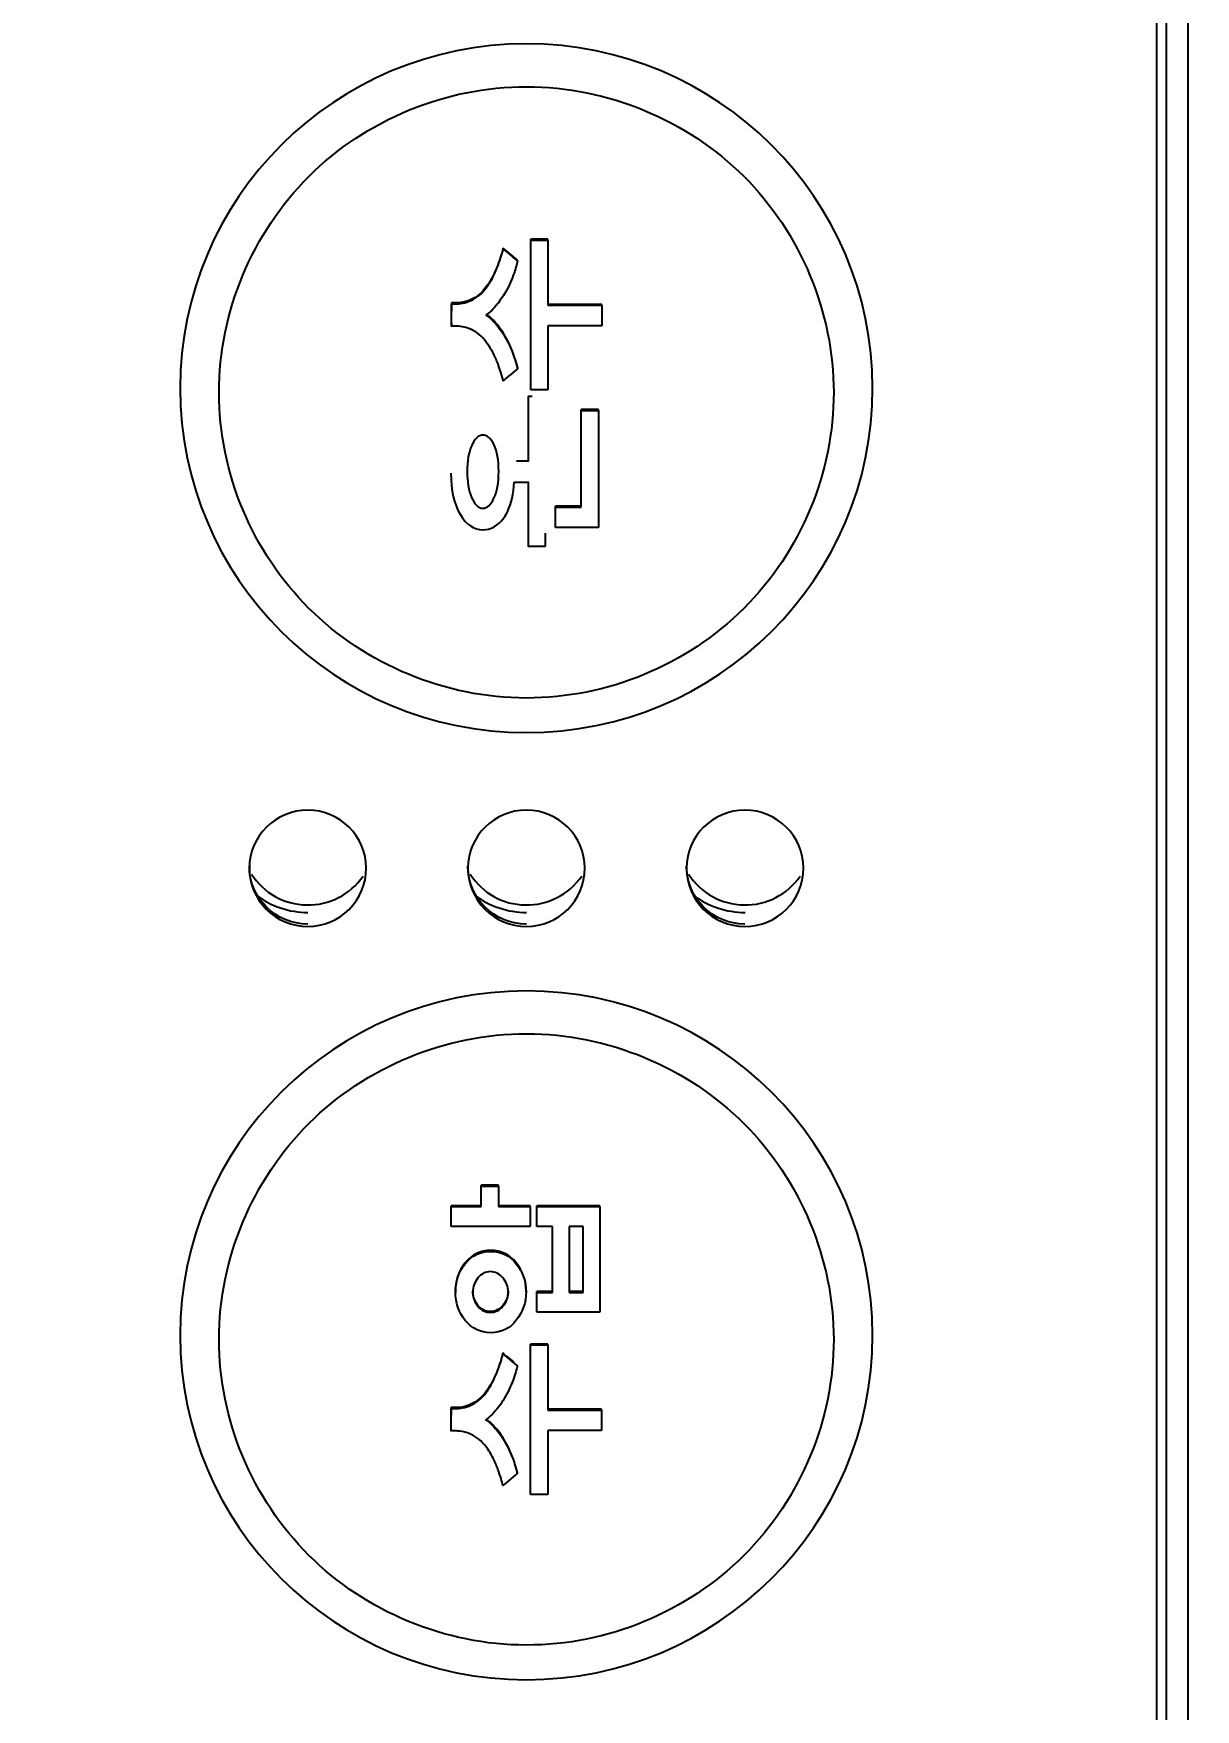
# Model space of a CAD drawing. Header units: millimetres. Extents: x 28 to 2974, y 8 to 3716.
# Drawn here: x 946.71 to 973.56, y 1192.69 to 1231.41 of the extents above; entities that cross this region are included whole.
import ezdxf

# ---------------------------------------------------------------- set-up
doc = ezdxf.new("R2010")
doc.units = ezdxf.units.MM
doc.layers.get('Defpoints').update_dxf_attribs({"linetype": 'CONTINUOUS'})
doc.layers.add('1LINE', color=7, linetype='CONTINUOUS')
doc.styles.add('Annotative', font='malgun.ttf')
doc.dimstyles.new('WOO', dxfattribs={"dimtxt": 20, "dimasz": 2, "dimexe": 1.25, "dimexo": 0.3, "dimgap": 1, "dimtad": 1, "dimdec": 1, "dimzin": 1, "dimdsep": 46, "dimtxsty": 'Annotative', "dimcen": 0, "dimclrd": 1, "dimclre": 1, "dimclrt": 2, "dimadec": 0, "dimazin": 0, "dimtfac": 1, "dimtdec": 1, "dimtofl": 0, "dimtmove": 0, "dimatfit": 3, "dimfxl": 0, "dimarcsym": 0})

# ---------------------------------------------------------------- blocks, each defined once
blk = doc.blocks.new('*D14')
at = {"layer": '1LINE', "color": 1, "lineweight": -2}
for p, q in [((919.938, 1293.155), (919.938, 1507.211)), ((1389.18, 1168.858), (1389.18, 1507.211)), ((921.938, 1505.961), (1387.18, 1505.961))]:
    blk.add_line(p, q, dxfattribs=at)
at = {"layer": '1LINE', "color": 1}
for points in [[(921.938, 1506.294), (921.938, 1505.627), (919.938, 1505.961)], [(1387.18, 1506.294), (1387.18, 1505.627), (1389.18, 1505.961)]]:
    blk.add_solid(points, dxfattribs=at)
at = {"layer": 'Defpoints', "color": 0}
for p in [(1389.18, 1505.961), (919.938, 1292.855), (1389.18, 1168.558)]:
    blk.add_point(p, dxfattribs=at)
at = {"layer": '1LINE', "color": 2, "insert": (1154.559, 1517.294), "char_height": 20, "attachment_point": 5, "style": 'Annotative'}
blk.add_mtext('469', dxfattribs=at)

msp = doc.modelspace()

# ---------------------------------------------------------------- linework, layer by layer
at = {"layer": '1LINE', "linetype": 'Continuous'}
for p, q in [((972.883, 1070.674), (972.883, 1266.099)), ((973.383, 1266.047), (973.383, 1070.622)), ((958.596, 1226.653), (958.197, 1226.653)), ((958.197, 1226.632), (958.197, 1226.653)), ((958.596, 1226.632), (958.596, 1226.653)), ((957.841, 1226.213), (957.561, 1226.449)), ((957.561, 1226.428), (957.561, 1226.449)), ((957.841, 1226.192), (957.841, 1226.213)), ((957.443, 1226.051), (957.443, 1226.072)), ((957.893, 1226.149), (957.893, 1226.17)), ((957.209, 1225.587), (957.209, 1225.608)), ((957.245, 1225.642), (957.245, 1225.663)), ((956.425, 1225.162), (956.425, 1225.183)), ((956.868, 1225.263), (956.868, 1225.284)), ((959.841, 1225.148), (958.596, 1225.148)), ((959.841, 1225.127), (959.841, 1225.148)), ((956.364, 1224.645), (956.364, 1224.666)), ((956.367, 1224.644), (956.367, 1224.644)), ((957.361, 1224.73), (957.361, 1224.751)), ((957.592, 1224.416), (957.592, 1224.437)), ((957.794, 1223.989), (957.794, 1224.01)), ((957.868, 1223.761), (957.868, 1223.782)), ((957.893, 1223.662), (957.893, 1223.682)), ((959.762, 1222.719), (959.363, 1222.719)), ((959.363, 1222.698), (959.363, 1222.719)), ((959.762, 1222.698), (959.762, 1222.719)), ((959.363, 1220.488), (958.766, 1220.488)), ((958.766, 1220.467), (958.766, 1220.488)), ((957.449, 1204.801), (957.05, 1204.801)), ((957.05, 1204.78), (957.05, 1204.801)), ((957.449, 1204.78), (957.449, 1204.801)), ((957.05, 1204.325), (956.358, 1204.325)), ((956.358, 1204.304), (956.358, 1204.325)), ((958.188, 1204.325), (957.449, 1204.325)), ((958.188, 1204.304), (958.188, 1204.325)), ((959.796, 1204.325), (958.342, 1204.325)), ((958.342, 1204.304), (958.342, 1204.325)), ((959.796, 1204.304), (959.796, 1204.325)), ((956.683, 1202.986), (956.683, 1203.007)), ((957.862, 1202.986), (957.862, 1203.007)), ((956.457, 1202.365), (956.457, 1202.32)), ((958.089, 1202.32), (958.089, 1202.365)), ((958.701, 1202.345), (958.342, 1202.345)), ((958.342, 1202.324), (958.342, 1202.345)), ((959.409, 1202.345), (959.089, 1202.345)), ((956.979, 1202.003), (956.979, 1202.024)), ((957.556, 1202.003), (957.556, 1202.024)), ((958.591, 1201.131), (958.192, 1201.131)), ((958.192, 1201.11), (958.192, 1201.131)), ((958.591, 1201.11), (958.591, 1201.131)), ((957.556, 1200.906), (957.556, 1200.927)), ((957.887, 1200.626), (957.887, 1200.647)), ((957.438, 1200.528), (957.438, 1200.549)), ((957.204, 1200.065), (957.204, 1200.085)), ((956.42, 1199.64), (956.42, 1199.661)), ((956.862, 1199.741), (956.862, 1199.762)), ((959.835, 1199.626), (958.591, 1199.626)), ((959.835, 1199.605), (959.835, 1199.626)), ((956.358, 1199.123), (956.358, 1199.144)), ((957.356, 1199.208), (957.356, 1199.229)), ((957.587, 1198.894), (957.587, 1198.915)), ((957.789, 1198.467), (957.789, 1198.488)), ((957.863, 1198.239), (957.863, 1198.26)), ((957.887, 1198.139), (957.887, 1198.16))]:
    msp.add_line(p, q, dxfattribs=at)
for centre, start, end in [((953.05, 1212.823), 212.625, 325.2234), ((958.1, 1212.823), 212.7009, 325.3809), ((963.15, 1212.823), 212.67, 325.319)]:
    msp.add_arc(centre, 1.55, start, end, dxfattribs=at)
for centre, start_param in [((953.05, 1213.065), 4.05865), ((958.1, 1213.065), 4.059043), ((963.15, 1213.065), 4.058945)]:
    msp.add_ellipse(centre, major_axis=(1.975, 0), ratio=0.994522, start_param=start_param, end_param=4.712393, dxfattribs=at)
for points, knots in [([(925.289, 1062.226), (923.207, 1064.56), (922.059, 1067.565), (922.059, 1070.686), (922.059, 1070.686), (922.059, 1266.111), (922.059, 1266.111), (922.059, 1279.985), (933.409, 1291.271), (961.31, 1291.271), (972.659, 1279.985), (972.659, 1266.111), (972.659, 1266.111), (972.659, 1070.686), (972.659, 1070.686)], [0, 0, 0, 0, 0.2, 0.2, 0.2, 0.4, 0.4, 0.4, 0.6, 0.6, 0.8, 0.8, 0.8, 1, 1, 1, 1]), ([(958.097, 1215.255), (953.679, 1215.255), (950.097, 1218.816), (950.097, 1227.605), (953.679, 1231.167), (962.515, 1231.167), (966.097, 1227.605), (966.097, 1218.816), (962.515, 1215.255), (958.097, 1215.255)], [0, 0, 0, 0, 0.25, 0.25, 0.5, 0.5, 0.75, 0.75, 1, 1, 1, 1]), ([(958.097, 1216.055), (959.973, 1216.055), (961.795, 1216.807), (964.445, 1219.445), (965.198, 1221.276), (965.196, 1224.961), (964.429, 1226.804), (961.81, 1229.41), (959.976, 1230.176), (956.225, 1230.178), (954.387, 1229.413), (951.766, 1226.806), (950.997, 1224.98), (950.996, 1221.255), (951.765, 1219.429), (954.383, 1216.823), (956.221, 1216.055), (958.097, 1216.055)], [0, 0, 0, 0, 0.125, 0.125, 0.25, 0.25, 0.375, 0.375, 0.5, 0.5, 0.625, 0.625, 0.75, 0.75, 0.875, 0.875, 1, 1, 1, 1]), ([(957.841, 1226.192), (957.872, 1226.166), (957.893, 1226.149), (957.893, 1226.149), (957.877, 1226.073), (957.844, 1225.963), (957.794, 1225.82)], [0, 0, 0, 0, 0.2, 0.2, 0.2, 1, 1, 1, 1]), ([(957.245, 1225.663), (957.242, 1225.658), (957.239, 1225.654), (957.233, 1225.644), (957.23, 1225.64), (957.221, 1225.626), (957.215, 1225.617), (957.209, 1225.608)], [0, 0, 0, 0, 0.250622, 0.250622, 0.501244, 0.501244, 1, 1, 1, 1]), ([(956.364, 1224.692), (956.364, 1224.82), (956.364, 1225.162), (956.364, 1225.162), (956.364, 1225.162), (956.394, 1225.162), (956.425, 1225.162)], [0, 0, 0, 0, 0.619048, 0.619048, 0.619048, 1, 1, 1, 1]), ([(956.868, 1225.284), (956.74, 1225.217), (956.613, 1225.183), (956.486, 1225.183), (956.486, 1225.183), (956.456, 1225.183), (956.425, 1225.183)], [0, 0, 0, 0, 0.666667, 0.666667, 0.666667, 1, 1, 1, 1]), ([(956.425, 1225.162), (956.456, 1225.162), (956.486, 1225.162), (956.486, 1225.162), (956.613, 1225.162), (956.74, 1225.196), (956.868, 1225.263)], [0, 0, 0, 0, 0.333333, 0.333333, 0.333333, 1, 1, 1, 1]), ([(956.367, 1224.644), (956.365, 1224.644), (956.364, 1224.644), (956.364, 1224.644), (956.364, 1224.644), (956.364, 1224.662), (956.364, 1224.692)], [0, 0, 0, 0, 0.333179, 0.333179, 0.333179, 1, 1, 1, 1]), ([(956.534, 1224.642), (956.518, 1224.643), (956.502, 1224.644), (956.486, 1224.644), (956.486, 1224.644), (956.387, 1224.644), (956.367, 1224.644)], [0, 0, 0, 0, 0.122135, 0.122135, 0.122135, 1, 1, 1, 1]), ([(957.565, 1223.385), (957.562, 1223.383), (957.561, 1223.382), (957.561, 1223.382), (957.549, 1223.437), (957.53, 1223.504), (957.504, 1223.583)], [0, 0, 0, 0, 0.095238, 0.095238, 0.095238, 1, 1, 1, 1]), ([(958.155, 1223.017), (958.144, 1223.017), (958.138, 1223.017), (958.138, 1223.017), (958.138, 1223.017), (958.138, 1221.527), (958.138, 1221.527), (958.138, 1221.527), (957.958, 1221.527), (957.868, 1221.527)], [0, 0, 0, 0, 0.066667, 0.066667, 0.066667, 0.6, 0.6, 0.6, 1, 1, 1, 1]), ([(957.35, 1221.901), (957.277, 1222.053), (957.192, 1222.129), (957.095, 1222.129), (956.992, 1222.129), (956.905, 1222.048), (956.834, 1221.887)], [0, 0, 0, 0, 0.5, 0.5, 0.5, 1, 1, 1, 1]), ([(956.834, 1221.887), (956.763, 1221.726), (956.727, 1221.526), (956.727, 1221.288), (956.727, 1221.055), (956.762, 1220.855), (956.832, 1220.689)], [0, 0, 0, 0, 0.5, 0.5, 0.5, 1, 1, 1, 1]), ([(957.347, 1220.671), (957.422, 1220.826), (957.458, 1221.031), (957.458, 1221.545), (957.422, 1221.749), (957.35, 1221.901)], [0, 0, 0, 0, 0.5, 0.5, 1, 1, 1, 1]), ([(957.818, 1221.045), (957.818, 1221.045), (958.138, 1221.045), (958.138, 1221.045), (958.138, 1221.045), (958.138, 1219.559), (958.138, 1219.559), (958.138, 1219.559), (958.537, 1219.559), (958.537, 1219.559)], [0, 0, 0, 0, 0.333333, 0.333333, 0.333333, 0.666667, 0.666667, 0.666667, 1, 1, 1, 1]), ([(956.832, 1220.689), (956.902, 1220.522), (956.988, 1220.439), (957.091, 1220.439), (957.188, 1220.439), (957.274, 1220.517), (957.347, 1220.671)], [0, 0, 0, 0, 0.5, 0.5, 0.5, 1, 1, 1, 1]), ([(956.565, 1220.302), (956.708, 1220.061), (956.883, 1219.94), (957.091, 1219.94), (957.275, 1219.94), (957.436, 1220.031), (957.573, 1220.215)], [0, 0, 0, 0, 0.5, 0.5, 0.5, 1, 1, 1, 1]), ([(953.047, 1210.779), (952.301, 1210.779), (951.696, 1211.38), (951.696, 1212.863), (952.301, 1213.465), (953.792, 1213.465), (954.397, 1212.863), (954.397, 1211.38), (953.792, 1210.779), (953.047, 1210.779)], [0, 0, 0, 0, 0.25, 0.25, 0.5, 0.5, 0.75, 0.75, 1, 1, 1, 1]), ([(958.097, 1210.779), (957.351, 1210.779), (956.747, 1211.38), (956.747, 1212.863), (957.351, 1213.465), (958.843, 1213.465), (959.447, 1212.863), (959.447, 1211.38), (958.843, 1210.779), (958.097, 1210.779)], [0, 0, 0, 0, 0.25, 0.25, 0.5, 0.5, 0.75, 0.75, 1, 1, 1, 1]), ([(963.147, 1210.779), (962.401, 1210.779), (961.797, 1211.38), (961.797, 1212.863), (962.401, 1213.465), (963.893, 1213.465), (964.497, 1212.863), (964.497, 1211.38), (963.893, 1210.779), (963.147, 1210.779)], [0, 0, 0, 0, 0.25, 0.25, 0.5, 0.5, 0.75, 0.75, 1, 1, 1, 1]), ([(953.047, 1210.831), (952.301, 1210.831), (951.696, 1211.432), (951.696, 1212.174), (951.696, 1212.174), (951.696, 1212.174)], [0, 0, 0, 0, 0.999875, 0.999875, 1, 1, 1, 1]), ([(958.097, 1210.831), (957.351, 1210.831), (956.747, 1211.432), (956.747, 1212.174), (956.747, 1212.174), (956.747, 1212.174)], [0, 0, 0, 0, 0.999875, 0.999875, 1, 1, 1, 1]), ([(963.147, 1210.831), (962.401, 1210.831), (961.797, 1211.432), (961.797, 1212.174), (961.797, 1212.174), (961.797, 1212.174)], [0, 0, 0, 0, 0.999875, 0.999875, 1, 1, 1, 1]), ([(958.097, 1193.375), (953.679, 1193.375), (950.097, 1196.937), (950.097, 1205.725), (953.679, 1209.287), (962.515, 1209.287), (966.097, 1205.725), (966.097, 1196.937), (962.515, 1193.375), (958.097, 1193.375)], [0, 0, 0, 0, 0.25, 0.25, 0.5, 0.5, 0.75, 0.75, 1, 1, 1, 1]), ([(958.097, 1194.176), (959.973, 1194.176), (961.795, 1194.928), (964.445, 1197.566), (965.198, 1199.396), (965.196, 1203.082), (964.429, 1204.924), (961.81, 1207.531), (959.976, 1208.297), (956.225, 1208.299), (954.387, 1207.534), (951.766, 1204.927), (950.997, 1203.101), (950.996, 1199.376), (951.765, 1197.55), (954.383, 1194.944), (956.221, 1194.176), (958.097, 1194.176)], [0, 0, 0, 0, 0.125, 0.125, 0.25, 0.25, 0.375, 0.375, 0.5, 0.5, 0.625, 0.625, 0.75, 0.75, 0.875, 0.875, 1, 1, 1, 1]), ([(956.683, 1201.678), (956.532, 1201.868), (956.457, 1202.086), (956.457, 1202.578), (956.532, 1202.796), (956.683, 1202.986)], [0, 0, 0, 0, 0.5, 0.5, 1, 1, 1, 1]), ([(957.862, 1203.007), (957.711, 1203.197), (957.514, 1203.292), (957.029, 1203.292), (956.833, 1203.197), (956.683, 1203.007)], [0, 0, 0, 0, 0.5, 0.5, 1, 1, 1, 1]), ([(956.683, 1202.986), (956.833, 1203.176), (957.029, 1203.271), (957.514, 1203.271), (957.711, 1203.176), (957.862, 1202.986)], [0, 0, 0, 0, 0.5, 0.5, 1, 1, 1, 1]), ([(958.089, 1202.352), (958.089, 1202.352), (958.089, 1202.353), (958.089, 1202.599), (958.014, 1202.817), (957.862, 1203.007)], [0, 0, 0, 0, 0.001622, 0.001622, 1, 1, 1, 1]), ([(957.862, 1202.986), (958.014, 1202.796), (958.089, 1202.578), (958.089, 1202.088), (958.014, 1201.871), (957.864, 1201.68)], [0, 0, 0, 0, 0.5, 0.5, 1, 1, 1, 1]), ([(956.977, 1202.66), (956.899, 1202.564), (956.86, 1202.455), (956.86, 1202.209), (956.9, 1202.099), (956.979, 1202.003)], [0, 0, 0, 0, 0.5, 0.5, 1, 1, 1, 1]), ([(957.556, 1202.66), (957.474, 1202.756), (957.376, 1202.803), (957.15, 1202.803), (957.055, 1202.756), (956.977, 1202.66)], [0, 0, 0, 0, 0.5, 0.5, 1, 1, 1, 1]), ([(957.556, 1202.003), (957.638, 1202.099), (957.678, 1202.209), (957.678, 1202.455), (957.638, 1202.564), (957.556, 1202.66)], [0, 0, 0, 0, 0.5, 0.5, 1, 1, 1, 1]), ([(956.979, 1202.024), (956.9, 1202.12), (956.86, 1202.23), (956.86, 1202.353), (956.86, 1202.353), (956.86, 1202.353)], [0, 0, 0, 0, 0.998562, 0.998562, 1, 1, 1, 1]), ([(957.678, 1202.353), (957.678, 1202.353), (957.678, 1202.353), (957.678, 1202.23), (957.638, 1202.12), (957.556, 1202.024)], [0, 0, 0, 0, 0.000654, 0.000654, 1, 1, 1, 1]), ([(957.556, 1202.024), (957.474, 1201.929), (957.376, 1201.881), (957.153, 1201.881), (957.058, 1201.929), (956.979, 1202.024)], [0, 0, 0, 0, 0.5, 0.5, 1, 1, 1, 1]), ([(956.979, 1202.003), (957.058, 1201.908), (957.153, 1201.861), (957.376, 1201.861), (957.474, 1201.908), (957.556, 1202.003)], [0, 0, 0, 0, 0.5, 0.5, 1, 1, 1, 1]), ([(957.864, 1201.68), (957.714, 1201.488), (957.516, 1201.393), (957.029, 1201.393), (956.833, 1201.488), (956.683, 1201.678)], [0, 0, 0, 0, 0.5, 0.5, 1, 1, 1, 1]), ([(957.813, 1200.71), (957.788, 1200.73), (957.764, 1200.751), (957.678, 1200.823), (957.6, 1200.86), (957.556, 1200.927)], [0, 0, 0, 0, 0.285832, 0.285832, 1, 1, 1, 1]), ([(957.556, 1200.906), (957.556, 1200.906), (957.887, 1200.626), (957.887, 1200.626), (957.872, 1200.55), (957.839, 1200.441), (957.789, 1200.299)], [0, 0, 0, 0, 0.5, 0.5, 0.5, 1, 1, 1, 1]), ([(956.42, 1199.661), (956.389, 1199.661), (956.358, 1199.661), (956.358, 1199.661), (956.358, 1199.661), (956.358, 1199.581), (956.358, 1199.484)], [0, 0, 0, 0, 0.560041, 0.560041, 0.560041, 1, 1, 1, 1]), ([(956.529, 1199.12), (956.513, 1199.121), (956.497, 1199.122), (956.481, 1199.122), (956.481, 1199.122), (956.358, 1199.122), (956.358, 1199.122), (956.358, 1199.122), (956.358, 1199.64), (956.358, 1199.64), (956.358, 1199.64), (956.389, 1199.64), (956.42, 1199.64)], [0, 0, 0, 0, 0.047619, 0.047619, 0.047619, 0.428571, 0.428571, 0.428571, 0.809524, 0.809524, 0.809524, 1, 1, 1, 1]), ([(956.862, 1199.762), (956.735, 1199.694), (956.607, 1199.661), (956.481, 1199.661), (956.481, 1199.661), (956.451, 1199.661), (956.42, 1199.661)], [0, 0, 0, 0, 0.666667, 0.666667, 0.666667, 1, 1, 1, 1]), ([(956.42, 1199.64), (956.451, 1199.64), (956.481, 1199.64), (956.481, 1199.64), (956.607, 1199.64), (956.735, 1199.674), (956.862, 1199.741)], [0, 0, 0, 0, 0.333333, 0.333333, 0.333333, 1, 1, 1, 1]), ([(957.559, 1197.864), (957.557, 1197.861), (957.556, 1197.86), (957.556, 1197.86), (957.535, 1197.952), (957.496, 1198.079), (957.438, 1198.241)], [0, 0, 0, 0, 0.058824, 0.058824, 0.058824, 1, 1, 1, 1])]:
    msp.add_open_spline(points, degree=3, knots=knots, dxfattribs=at)
for points in [[(958.197, 1226.632), (958.33, 1226.632), (958.463, 1226.632), (958.596, 1226.632)], [(958.197, 1223.174), (958.197, 1224.327), (958.197, 1225.479), (958.197, 1226.632)], [(958.596, 1226.632), (958.596, 1226.13), (958.596, 1225.629), (958.596, 1225.127)], [(957.561, 1226.449), (957.54, 1226.359), (957.5, 1226.234), (957.443, 1226.072)], [(957.443, 1226.051), (957.5, 1226.213), (957.54, 1226.338), (957.561, 1226.428)], [(957.561, 1226.428), (957.561, 1226.428), (957.748, 1226.271), (957.841, 1226.192)], [(957.891, 1226.171), (957.885, 1226.176), (957.867, 1226.192), (957.841, 1226.213)], [(957.443, 1226.072), (957.392, 1225.929), (957.326, 1225.793), (957.245, 1225.663)], [(957.245, 1225.642), (957.326, 1225.772), (957.392, 1225.908), (957.443, 1226.051)], [(957.794, 1225.82), (957.744, 1225.678), (957.677, 1225.536), (957.592, 1225.394)], [(957.209, 1225.608), (957.109, 1225.459), (956.995, 1225.35), (956.868, 1225.284)], [(956.868, 1225.263), (956.995, 1225.329), (957.109, 1225.438), (957.209, 1225.587)], [(957.209, 1225.587), (957.222, 1225.605), (957.233, 1225.623), (957.245, 1225.642)], [(956.364, 1225.183), (956.363, 1225.118), (956.363, 1225.054), (956.363, 1224.989)], [(956.425, 1225.183), (956.404, 1225.183), (956.384, 1225.183), (956.364, 1225.183)], [(957.361, 1225.08), (957.281, 1224.99), (957.213, 1224.932), (957.158, 1224.903)], [(957.592, 1225.394), (957.519, 1225.274), (957.442, 1225.169), (957.361, 1225.08)], [(958.596, 1225.127), (959.011, 1225.127), (959.426, 1225.127), (959.841, 1225.127)], [(959.841, 1225.127), (959.841, 1224.97), (959.841, 1224.813), (959.841, 1224.656)], [(956.364, 1224.713), (956.364, 1224.693), (956.364, 1224.679), (956.364, 1224.671)], [(956.868, 1224.545), (956.756, 1224.603), (956.645, 1224.635), (956.534, 1224.642)], [(957.158, 1224.903), (957.213, 1224.874), (957.281, 1224.817), (957.361, 1224.73)], [(957.361, 1224.751), (957.286, 1224.832), (957.223, 1224.887), (957.17, 1224.917)], [(957.592, 1224.437), (957.519, 1224.56), (957.442, 1224.665), (957.361, 1224.751)], [(957.361, 1224.73), (957.442, 1224.644), (957.519, 1224.539), (957.592, 1224.416)], [(959.841, 1224.656), (959.426, 1224.656), (959.011, 1224.656), (958.596, 1224.656)], [(958.596, 1224.656), (958.596, 1224.162), (958.596, 1223.668), (958.596, 1223.174)], [(957.209, 1224.223), (957.109, 1224.373), (956.995, 1224.48), (956.868, 1224.545)], [(957.794, 1224.01), (957.744, 1224.153), (957.677, 1224.295), (957.592, 1224.437)], [(957.592, 1224.416), (957.677, 1224.275), (957.744, 1224.132), (957.794, 1223.989)], [(957.395, 1223.884), (957.345, 1224.002), (957.282, 1224.115), (957.209, 1224.223)], [(957.443, 1223.764), (957.428, 1223.804), (957.412, 1223.844), (957.395, 1223.884)], [(957.868, 1223.782), (957.85, 1223.845), (957.825, 1223.921), (957.794, 1224.01)], [(957.794, 1223.989), (957.825, 1223.9), (957.85, 1223.824), (957.868, 1223.761)], [(957.504, 1223.583), (957.487, 1223.637), (957.466, 1223.697), (957.443, 1223.764)], [(957.893, 1223.662), (957.893, 1223.662), (957.601, 1223.416), (957.565, 1223.385)], [(957.893, 1223.682), (957.887, 1223.711), (957.879, 1223.744), (957.868, 1223.782)], [(957.868, 1223.761), (957.879, 1223.723), (957.887, 1223.69), (957.893, 1223.662)], [(958.596, 1223.174), (958.463, 1223.174), (958.33, 1223.174), (958.197, 1223.174)], [(958.23, 1223.017), (958.198, 1223.017), (958.171, 1223.017), (958.155, 1223.017)], [(959.363, 1222.698), (959.496, 1222.698), (959.629, 1222.698), (959.762, 1222.698)], [(959.363, 1220.467), (959.363, 1221.211), (959.363, 1221.955), (959.363, 1222.698)], [(959.762, 1222.698), (959.762, 1221.796), (959.762, 1220.893), (959.762, 1219.991)], [(956.352, 1221.247), (956.357, 1220.85), (956.428, 1220.535), (956.565, 1220.302)], [(957.665, 1220.37), (957.747, 1220.543), (957.798, 1220.767), (957.818, 1221.045)], [(958.766, 1219.991), (958.766, 1220.149), (958.766, 1220.308), (958.766, 1220.467)], [(958.766, 1220.467), (958.965, 1220.467), (959.164, 1220.467), (959.363, 1220.467)], [(957.573, 1220.215), (957.607, 1220.261), (957.638, 1220.313), (957.665, 1220.37)], [(958.537, 1219.559), (958.537, 1219.559), (958.537, 1219.676), (958.537, 1219.866)], [(959.762, 1219.991), (959.43, 1219.991), (959.098, 1219.991), (958.766, 1219.991)], [(957.05, 1204.78), (957.183, 1204.78), (957.316, 1204.78), (957.449, 1204.78)], [(957.05, 1204.304), (957.05, 1204.463), (957.05, 1204.621), (957.05, 1204.78)], [(957.449, 1204.78), (957.449, 1204.621), (957.449, 1204.463), (957.449, 1204.304)], [(956.358, 1203.849), (956.358, 1204.001), (956.358, 1204.153), (956.358, 1204.304)], [(956.358, 1204.304), (956.589, 1204.304), (956.819, 1204.304), (957.05, 1204.304)], [(957.449, 1204.304), (957.695, 1204.304), (957.942, 1204.304), (958.188, 1204.304)], [(958.188, 1204.304), (958.188, 1204.153), (958.188, 1204.001), (958.188, 1203.849)], [(958.342, 1204.304), (958.827, 1204.304), (959.312, 1204.304), (959.796, 1204.304)], [(958.342, 1203.849), (958.342, 1204.001), (958.342, 1204.153), (958.342, 1204.304)], [(959.796, 1204.304), (959.796, 1203.492), (959.796, 1202.68), (959.796, 1201.868)], [(958.188, 1203.849), (957.578, 1203.849), (956.968, 1203.849), (956.358, 1203.849)], [(958.701, 1203.849), (958.582, 1203.849), (958.462, 1203.849), (958.342, 1203.849)], [(958.701, 1202.324), (958.701, 1202.832), (958.701, 1203.341), (958.701, 1203.849)], [(959.409, 1203.849), (959.302, 1203.849), (959.196, 1203.849), (959.089, 1203.849)], [(959.089, 1203.849), (959.089, 1203.341), (959.089, 1202.832), (959.089, 1202.324)], [(959.409, 1202.324), (959.409, 1202.832), (959.409, 1203.341), (959.409, 1203.849)], [(956.683, 1203.007), (956.532, 1202.817), (956.457, 1202.599), (956.457, 1202.353)], [(958.342, 1201.868), (958.342, 1202.02), (958.342, 1202.172), (958.342, 1202.324)], [(958.342, 1202.324), (958.462, 1202.324), (958.582, 1202.324), (958.701, 1202.324)], [(959.089, 1202.324), (959.196, 1202.324), (959.302, 1202.324), (959.409, 1202.324)], [(959.796, 1201.868), (959.312, 1201.868), (958.827, 1201.868), (958.342, 1201.868)], [(958.192, 1197.652), (958.192, 1198.805), (958.192, 1199.957), (958.192, 1201.11)], [(958.192, 1201.11), (958.325, 1201.11), (958.458, 1201.11), (958.591, 1201.11)], [(958.591, 1201.11), (958.591, 1200.608), (958.591, 1200.106), (958.591, 1199.605)], [(957.556, 1200.927), (957.535, 1200.837), (957.496, 1200.711), (957.438, 1200.549)], [(957.438, 1200.528), (957.496, 1200.69), (957.535, 1200.817), (957.556, 1200.906)], [(957.438, 1200.549), (957.379, 1200.387), (957.301, 1200.232), (957.204, 1200.085)], [(957.204, 1200.065), (957.301, 1200.211), (957.379, 1200.366), (957.438, 1200.528)], [(957.789, 1200.299), (957.739, 1200.156), (957.672, 1200.013), (957.587, 1199.872)], [(957.204, 1200.085), (957.104, 1199.936), (956.99, 1199.828), (956.862, 1199.762)], [(956.862, 1199.741), (956.99, 1199.808), (957.104, 1199.915), (957.204, 1200.065)], [(957.587, 1199.872), (957.514, 1199.752), (957.436, 1199.647), (957.356, 1199.557)], [(957.356, 1199.557), (957.276, 1199.469), (957.208, 1199.409), (957.153, 1199.381)], [(958.591, 1199.605), (959.006, 1199.605), (959.421, 1199.605), (959.835, 1199.605)], [(959.835, 1199.605), (959.835, 1199.448), (959.835, 1199.29), (959.835, 1199.133)], [(956.862, 1199.023), (956.751, 1199.08), (956.639, 1199.113), (956.529, 1199.12)], [(957.153, 1199.381), (957.208, 1199.352), (957.276, 1199.294), (957.356, 1199.208)], [(957.356, 1199.229), (957.281, 1199.309), (957.218, 1199.365), (957.165, 1199.395)], [(957.587, 1198.915), (957.514, 1199.038), (957.436, 1199.143), (957.356, 1199.229)], [(957.356, 1199.208), (957.436, 1199.122), (957.514, 1199.017), (957.587, 1198.894)], [(959.835, 1199.133), (959.421, 1199.133), (959.006, 1199.133), (958.591, 1199.133)], [(958.591, 1199.133), (958.591, 1198.64), (958.591, 1198.146), (958.591, 1197.652)], [(957.204, 1198.701), (957.104, 1198.85), (956.99, 1198.958), (956.862, 1199.023)], [(957.39, 1198.361), (957.339, 1198.48), (957.277, 1198.593), (957.204, 1198.701)], [(957.789, 1198.488), (957.739, 1198.631), (957.672, 1198.773), (957.587, 1198.915)], [(957.587, 1198.894), (957.672, 1198.752), (957.739, 1198.61), (957.789, 1198.467)], [(957.438, 1198.241), (957.423, 1198.282), (957.407, 1198.322), (957.39, 1198.361)], [(957.863, 1198.26), (957.845, 1198.323), (957.82, 1198.399), (957.789, 1198.488)], [(957.789, 1198.467), (957.82, 1198.378), (957.845, 1198.302), (957.863, 1198.239)], [(957.887, 1198.139), (957.887, 1198.139), (957.596, 1197.894), (957.559, 1197.864)], [(957.887, 1198.16), (957.881, 1198.189), (957.873, 1198.222), (957.863, 1198.26)], [(957.863, 1198.239), (957.873, 1198.201), (957.881, 1198.168), (957.887, 1198.139)], [(958.591, 1197.652), (958.458, 1197.652), (958.325, 1197.652), (958.192, 1197.652)]]:
    msp.add_open_spline(points, degree=3, dxfattribs=at)

# ---------------------------------------------------------------- dimensions: what is measured, and where the dimension line sits
at = {"layer": '1LINE'}
dim = msp.add_linear_dim(base=(1389.18, 1505.961), p1=(919.938, 1292.855), p2=(1389.18, 1168.558), dimstyle='WOO', override={"dimdec": 0}, dxfattribs=at)
dim.commit()
dim.dimension.update_dxf_attribs({"geometry": '*D14', "text_midpoint": (1154.559, 1517.294)})

doc.saveas('drawing.dxf')
